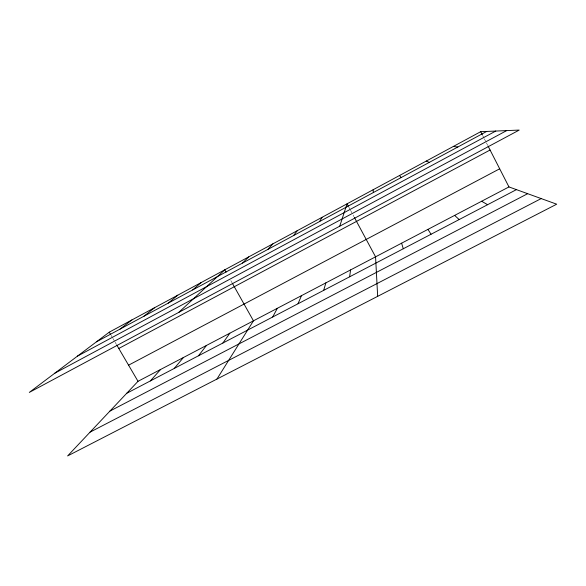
<?xml version="1.0" encoding="UTF-8"?>
<svg xmlns="http://www.w3.org/2000/svg" width="586" height="586" viewBox="0 0 586 586"><rect width="100%" height="100%" fill="white"/><g stroke="black" fill="none" stroke-linecap="round" stroke-linejoin="round"><path stroke-width="0.44" stroke-dasharray="2.93 2.2" d="M111.069 335.273L112.431 337.602M112.886 338.378L114.702 341.484M115.156 342.261L116.519 344.59M230.84 280.577L232.137 282.884M348.773 207.019L350.062 209.414M350.494 210.213L352.64 214.212M353.072 215.011L353.929 216.608M482.732 135.674L483.955 138.062M484.366 138.86L485.999 142.046M486.402 142.845L487.625 145.233"/><path stroke-width="0.88" d="M349.622 276.804L350.575 269.919M323.662 290.363L325.882 282.862M339.741 226.181L347.051 203.818L348.34 206.213M298.018 303.768L301.468 295.659M272.68 317.011L277.325 308.309M319.59 221.53L322.036 217.325M216.923 379.076L253.452 320.813L232.569 283.653M222.885 343.03L229.851 333.185M293.593 235.543L297.307 230.672M198.427 355.812L206.506 345.418M174.247 368.448L183.425 357.511M150.346 380.937L160.593 369.473M267.912 249.387L272.856 243.864M508.963 186.927L138.018 381.31L67.624 455.923L556.7 204.192L508.963 186.927L488.035 146.031M242.538 263.063L248.684 256.91M178.73 312.404L224.79 269.809L226.086 272.116M192.691 289.938L201.159 282.562M168.211 303.138L177.8 295.176M144.01 316.176L154.697 307.643M120.093 329.076L131.85 319.978M109.252 332.174L29.3 392.415L519.218 130.077L480.696 131.689L109.252 332.174L110.615 334.503M96.448 341.821L486.717 131.432M77.425 356.149L495.763 131.059M54.842 373.172L506.67 130.605M118.79 348.472L490.072 150.016M128.568 365.181L499.682 168.797M126.723 393.279L516.442 189.63M109.956 411.05L527.671 193.688M90.076 432.124L541.186 198.581M453.308 146.471L457.827 147.013M426.256 161.069L429.304 162.388M481.626 201.247L487.611 204.697M454.626 215.392L459.146 219.567M399.535 175.492L401.146 177.565M427.956 229.375L431.04 234.254M116.973 345.366L138.018 381.31M354.362 217.406L375.56 256.829L377.67 296.34M480.696 131.689L482.329 134.875M401.6 243.183L403.293 248.757M373.135 189.739L373.348 192.552"/></g></svg>
